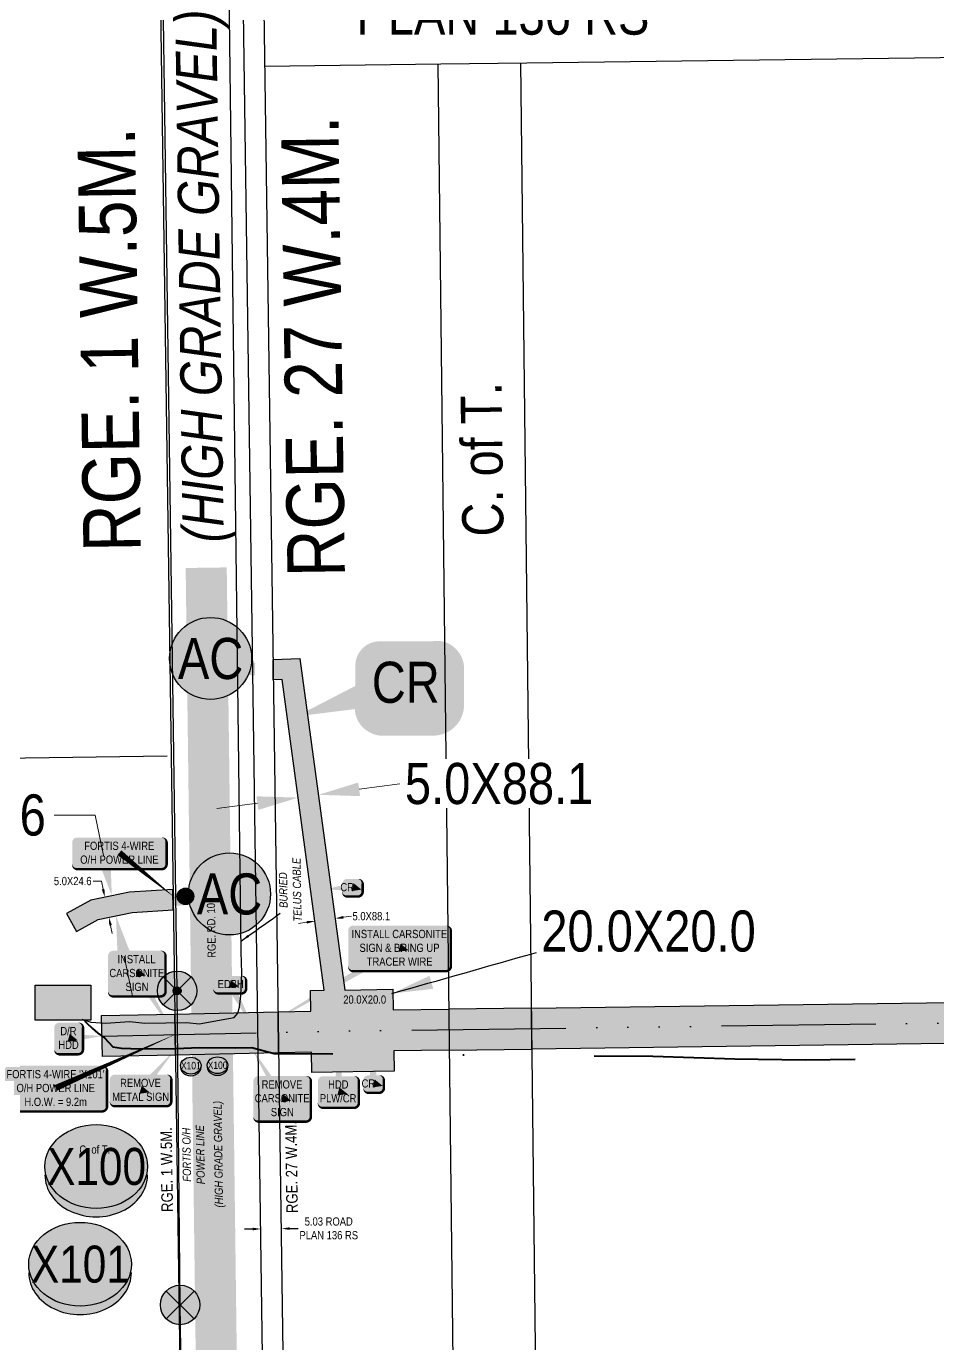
# Model space of a CAD drawing. Extents: x 57693 to 70573, y 5994359 to 6008381.
# Drawn here: x 65141.6 to 65363.4, y 5996372.2 to 5996692.8 of the extents above; entities that cross this region are included whole.
import ezdxf
from ezdxf.enums import TextEntityAlignment as Align

# ---------------------------------------------------------------- set-up
doc = ezdxf.new("R2010")
doc.units = 0
doc.header["$LTSCALE"] = 5
doc.header["$PDSIZE"] = -3
doc.linetypes.add('COOP2', pattern=[10, 5, -1, 0, -1, 0, -1, 0, -1, 0, -1])
doc.linetypes.add('DASHDOT', pattern=[25.4, 12.7, -6.35, 0, -6.35])
doc.layers.get('Defpoints').update_dxf_attribs({"color": 9})
for name, color, linetype in [('AS-POWER', 104, 'foc-POWER'), ('AS-POWER-EXISTING-PP', 72, 'Continuous'), ('AS-POWER-EXISTING-PP-1000', 72, 'Continuous'), ('AS-POWER-T-1000', 104, 'Continuous'), ('AS-RESIDENCE', 14, 'Continuous'), ('AS-ROADS', 254, 'Continuous'), ('AS-TELEPHONE', 224, 'foc-TEL'), ('AS-TELEPHONE-T-1000', 224, 'Continuous'), ('CG-NOTES', 7, 'Continuous'), ('CG-NOTES-1000', 7, 'Continuous'), ('D-TXT', 6, 'Continuous'), ('D-TXT-1000', 6, 'Continuous'), ('L-ROAD-T-1000', 7, 'Continuous'), ('L-SEC', 7, 'Continuous'), ('L-TITLEDB', 4, 'Continuous'), ('L-TITLEDB-T', 4, 'Continuous'), ('L-TITLEDB-T-1000', 4, 'Continuous'), ('P-APEX RECON PAY ITEMS', 240, 'Continuous'), ('P-APEX RECON PAY ITEMS-1000', 240, 'Continuous'), ('P-APEX RECON-10m BUFFER', 51, 'COOP2'), ('P-APEX RECON-URBAN', 30, 'COOP2'), ('P-APEX RECON-WORK AREA', 104, 'Continuous'), ('P-CROSSINGS', 250, 'Continuous'), ('P-CROSSINGS-1000', 250, 'Continuous')]:
    doc.layers.add(name, color=color, linetype=linetype)
for name, color, linetype, lineweight in [('AS-RECON EXISTING', 151, 'DASHDOT', 40), ('P-APEX RECON-TWS-T', 104, 'Continuous', 9), ('P-APEX RECON-TWS-T-1000', 104, 'Continuous', 9), ('T-TEXT', 48, 'Continuous', 18), ('T-TEXT-1000', 48, 'Continuous', 18)]:
    doc.layers.add(name, color=color, linetype=linetype, lineweight=lineweight)
doc.layers.add('AS-STRUCTURE-H', color=7, linetype='Continuous', true_color=0xa8a8a8)
doc.layers.add('P-APEX RECON-TO BE DRILLED-H', color=7, linetype='Continuous', true_color=0xffafe1)
doc.styles.add('1.8', font='ARIALN.TTF', dxfattribs={"height": 2})
doc.styles.add('175L', font='ARIALN.TTF', dxfattribs={"height": 10})
doc.styles.add('80', font='ARIALN.TTF', dxfattribs={"height": 10})
doc.styles.add('80CG', font='ARIALN.TTF', dxfattribs={"height": 10})
doc.styles.add('80L', font='ARIALN.TTF', dxfattribs={"height": 10})
doc.styles.add('80LS', font='ARIALNI.TTF', dxfattribs={"height": 10})
doc.styles.add('Crossing', font='ARIALN.TTF', dxfattribs={"height": 10})
doc.styles.add('foc-LtypeFont', font='ARIALN.TTF', dxfattribs={"height": 7.35})
doc.linetypes.add('foc-POWER', pattern='A,6,-1,["P",foc-LtypeFont,S=0.2,R=0,X=-0.625,Y=-0.75],-1.24,4', length=12.24)
doc.linetypes.add('foc-POWER-NOLINE', pattern='A,0,-4,["P",foc-LtypeFont,S=0.2,R=0,X=-0.625,Y=-0.75],-8.24', length=12.24)
doc.linetypes.add('foc-TEL', pattern='A,2,-1,["T",foc-LtypeFont,S=0.2,R=0,X=-0.425,Y=-0.75],-1.24,8', length=12.24)
doc.dimstyles.new('Compass 1 000', dxfattribs={"dimtxt": 1.8, "dimasz": 2, "dimexe": 0.2, "dimexo": 0.0625, "dimgap": 0.5, "dimtad": 0, "dimtih": 1, "dimtoh": 1, "dimzin": 0, "dimdsep": 46, "dimtxsty": '1.8', "dimcen": 0.1, "dimse1": 1, "dimse2": 1, "dimclrd": 256, "dimclrt": 256, "dimaunit": 1, "dimadec": 4, "dimazin": 0, "dimtfac": 0.06, "dimtofl": 0, "dimtmove": 0, "dimatfit": 0, "dimfxl": 0.2, "dimtolj": 1, "dimtzin": 0, "dimlwd": -1, "dimarcsym": 0})
doc.dimstyles.new('Compass 5 000', dxfattribs={"dimscale": 5, "dimtxt": 9, "dimasz": 2, "dimexe": 0.2, "dimexo": 0.0625, "dimgap": 0.5, "dimtad": 0, "dimtih": 1, "dimtoh": 1, "dimzin": 0, "dimdsep": 46, "dimtxsty": '80CG', "dimcen": 0.1, "dimse1": 1, "dimse2": 1, "dimclrd": 256, "dimclrt": 256, "dimaunit": 1, "dimadec": 4, "dimazin": 0, "dimtfac": 0.06, "dimtofl": 0, "dimtmove": 0, "dimatfit": 1, "dimfxl": 0.2, "dimtolj": 1, "dimtzin": 0, "dimlwd": -1, "dimarcsym": 0})

# ---------------------------------------------------------------- blocks, each defined once
blk = doc.blocks.new('POWERPOLE')
h = blk.add_hatch(color=255)
edge = h.paths.add_edge_path()
edge.add_arc((0, 0), 0.96, 0, 360)
at = {"linetype": 'Continuous'}
for p, q in [((0.679, -0.679), (-0.679, 0.679)), ((-0.679, -0.679), (0.679, 0.679))]:
    blk.add_line(p, q, dxfattribs=at)
blk.add_circle((0, 0), 0.96, dxfattribs=at)
blk = doc.blocks.new('*D502')
at = {"layer": 'Defpoints', "color": 0, "transparency": 16777216}
for p in [(65194, 5996753.46), (65198.58, 5996753.53), (65199.3, 5996703.76)]:
    blk.add_point(p, dxfattribs=at)
at = {"layer": 'L-TITLEDB-T', "transparency": 16777216}
for p, q in [((65209.29, 5996703.9), (65220.15, 5996704.05)), ((65184.71, 5996703.55), (65174.71, 5996703.41))]:
    blk.add_line(p, q, dxfattribs=at)
for points in [[(65184.68, 5996705.21), (65184.73, 5996701.88), (65194.71, 5996703.69)], [(65209.27, 5996705.57), (65209.32, 5996702.23), (65199.3, 5996703.76)]]:
    blk.add_solid(points, dxfattribs=at)
at = {"layer": 'L-TITLEDB-T', "transparency": 16777216, "insert": (65257.57, 5996704.05), "char_height": 10, "attachment_point": 5, "style": '80CG', "bg_fill": 3, "box_fill_scale": 1.1, "bg_fill_color": 256, "bg_fill_true_color": 13158600, "bg_fill_transparency": 0}
blk.add_mtext('\\A1;5.03 ROAD\\PPLAN 136 RS', dxfattribs=at)
blk = doc.blocks.new('*U1187')
h = blk.add_hatch(color=255)
h.dxf.hatch_style = 1
edge = h.paths.add_edge_path()
edge.add_arc((0, 0), 9.99, 0, 360)
at = {"color": 170}
blk.add_circle((0, 0), 9.99, dxfattribs=at)
at = {"color": 170, "style": '175L'}
blk.add_text('AC', height=10, dxfattribs=at).set_placement((0, 0), align=Align.MIDDLE_CENTER)
blk = doc.blocks.new('*D2041')
at = {"layer": 'Defpoints', "color": 0, "transparency": 16777216}
for p in [(65212.7, 5996505.76), (65208.35, 5996500.61), (65213.3, 5996501.28)]:
    blk.add_point(p, dxfattribs=at)
at = {"layer": 'P-APEX RECON-TWS-T', "transparency": 16777216}
for p, q in [((65222.61, 5996507.11), (65232.52, 5996508.45)), ((65197.84, 5996503.75), (65187.93, 5996502.41))]:
    blk.add_line(p, q, dxfattribs=at)
for points in [[(65222.38, 5996508.76), (65222.83, 5996505.45), (65212.7, 5996505.76)], [(65197.61, 5996505.4), (65198.06, 5996502.1), (65207.75, 5996505.09)]]:
    blk.add_solid(points, dxfattribs=at)
at = {"layer": 'P-APEX RECON-TWS-T', "transparency": 16777216, "insert": (65256.66, 5996508.45), "char_height": 10, "attachment_point": 5, "style": '80CG', "bg_fill": 3, "box_fill_scale": 1.1, "bg_fill_color": 256, "bg_fill_true_color": 13158600, "bg_fill_transparency": 0}
blk.add_mtext('\\A1;5.0X88.1', dxfattribs=at)
blk = doc.blocks.new('*D2042')
at = {"layer": 'Defpoints', "color": 0, "transparency": 16777216}
for p in [(65162.41, 5996481.21), (65163.15, 5996481.36), (65164.16, 5996476.47)]:
    blk.add_point(p, dxfattribs=at)
at = {"layer": 'P-APEX RECON-TWS-T', "transparency": 16777216}
for p, q in [((65158.35, 5996500.79), (65148.35, 5996500.79)), ((65160.38, 5996491), (65158.35, 5996500.79)), ((65165.45, 5996466.52), (65167.47, 5996456.73))]:
    blk.add_line(p, q, dxfattribs=at)
for points in [[(65162.01, 5996491.34), (65158.75, 5996490.66), (65162.41, 5996481.21)], [(65167.08, 5996466.86), (65163.82, 5996466.18), (65163.42, 5996476.32)]]:
    blk.add_solid(points, dxfattribs=at)
at = {"layer": 'P-APEX RECON-TWS-T', "transparency": 16777216, "insert": (65123.42, 5996500.79), "char_height": 10, "attachment_point": 5, "style": '80CG'}
blk.add_mtext('\\A1;5.0X24.6', dxfattribs=at)
blk = doc.blocks.new('*U2043')
at = {"true_color": 0xffffa8}
h = blk.add_hatch(color=51, dxfattribs=at)
edge = h.paths.add_edge_path()
edge.add_line((-6.5, -11.5), (6.5, -11.5))
edge.add_arc((6.5, -5.5), 6, 270, 360)
edge.add_line((12.5, -5.5), (12.5, 4))
edge.add_arc((6.5, 4), 6, 0, 90)
edge.add_line((6.5, 10), (-6.5, 10))
edge.add_arc((-6.5, 4), 6, 90, 180)
edge.add_line((-12.5, 4), (-12.5, -5.5))
edge.add_arc((-6.5, -5.5), 6, 180, 270)
at = {"color": 240, "flags": 128}
blk.add_lwpolyline([(-6.5, -11.5, 3, 3, 0), (6.5, -11.5, 3, 3, 0.414214), (12.5, -5.5, 3, 3, 0), (12.5, 4, 3, 0, 0.414214), (6.5, 10, 0, 0, 0), (-6.5, 10, 0, 0, 0.414214), (-12.5, 4, 0, 0, 0), (-12.5, -5.5, 0, 3, 0.414214)], format="xyseb", close=True, dxfattribs=at)
for points in [[(-26.84, -8.32, 0, 10, 0), (0, 0, 5, 5, 0)], [(11.03, -3.01, 0, 10, 0), (0, 0, 5, 5, 0)]]:
    blk.add_lwpolyline(points, format="xyseb", dxfattribs=at)
at = {"color": 4, "style": '80'}
blk.add_attdef('OTHER_001', (-14.7, -5), '', height=10, dxfattribs=at)
blk = doc.blocks.new('*U2044')
at = {"true_color": 0xffffa8}
h = blk.add_hatch(color=51, dxfattribs=at)
edge = h.paths.add_edge_path()
edge.add_line((-6.5, -11.5), (6.5, -11.5))
edge.add_arc((6.5, -5.5), 6, 270, 360)
edge.add_line((12.5, -5.5), (12.5, 4))
edge.add_arc((6.5, 4), 6, 0, 90)
edge.add_line((6.5, 10), (-6.5, 10))
edge.add_arc((-6.5, 4), 6, 90, 180)
edge.add_line((-12.5, 4), (-12.5, -5.5))
edge.add_arc((-6.5, -5.5), 6, 180, 270)
at = {"color": 240, "flags": 128}
for points in [[(-32.1, -2.5, 0, 10, 0), (0, 0, 5, 5, 0)], [(11, -3, 0, 10, 0), (0, 0, 5, 5, 0)]]:
    blk.add_lwpolyline(points, format="xyseb", dxfattribs=at)
blk.add_lwpolyline([(-6.5, -11.5, 3, 3, 0), (6.5, -11.5, 3, 3, 0.414214), (12.5, -5.5, 3, 3, 0), (12.5, 4, 3, 0, 0.414214), (6.5, 10, 0, 0, 0), (-6.5, 10, 0, 0, 0.414214), (-12.5, 4, 0, 0, 0), (-12.5, -5.5, 0, 3, 0.414214)], format="xyseb", close=True, dxfattribs=at)
at = {"color": 4, "style": '80'}
blk.add_attdef('OTHER_001', (-14.7, -5), '', height=10, dxfattribs=at)
blk = doc.blocks.new('*D2045')
at = {"layer": 'Defpoints', "color": 0, "transparency": 16777216}
for p in [(65211.95, 5996474.07), (65216.77, 5996475.68), (65216.9, 5996474.75)]:
    blk.add_point(p, dxfattribs=at)
at = {"layer": 'P-APEX RECON-TWS-T-1000', "transparency": 16777216}
for p, q in [((65218.75, 5996475.95), (65220.74, 5996476.22)), ((65209.84, 5996474.74), (65207.86, 5996474.48))]:
    blk.add_line(p, q, dxfattribs=at)
for points in [[(65218.71, 5996476.28), (65218.8, 5996475.62), (65216.77, 5996475.68)], [(65209.79, 5996475.07), (65209.88, 5996474.41), (65211.82, 5996475.01)]]:
    blk.add_solid(points, dxfattribs=at)
at = {"layer": 'P-APEX RECON-TWS-T-1000', "transparency": 16777216, "insert": (65225.56, 5996476.22), "char_height": 2, "attachment_point": 5, "style": '1.8'}
blk.add_mtext('\\A1;5.0X88.1', dxfattribs=at)
blk = doc.blocks.new('*D2046')
at = {"layer": 'Defpoints', "color": 0, "transparency": 16777216}
for p in [(65160.69, 5996480.85), (65161.62, 5996481.04), (65162.63, 5996476.15)]:
    blk.add_point(p, dxfattribs=at)
at = {"layer": 'P-APEX RECON-TWS-T-1000', "transparency": 16777216}
for p, q in [((65159.88, 5996484.77), (65157.88, 5996484.77)), ((65160.28, 5996482.81), (65159.88, 5996484.77)), ((65162.11, 5996474), (65162.51, 5996472.04))]:
    blk.add_line(p, q, dxfattribs=at)
for points in [[(65160.61, 5996482.88), (65159.96, 5996482.74), (65160.69, 5996480.85)], [(65162.43, 5996474.07), (65161.78, 5996473.93), (65161.7, 5996475.96)]]:
    blk.add_solid(points, dxfattribs=at)
at = {"layer": 'P-APEX RECON-TWS-T-1000', "transparency": 16777216, "insert": (65152.89, 5996484.77), "char_height": 2, "attachment_point": 5, "style": '1.8'}
blk.add_mtext('\\A1;5.0X24.6', dxfattribs=at)
blk = doc.blocks.new('*U2047')
at = {"true_color": 0xffffa8}
h = blk.add_hatch(color=51, dxfattribs=at)
edge = h.paths.add_edge_path()
edge.add_line((-6.5, -11.5), (6.5, -11.5))
edge.add_arc((6.5, -5.5), 6, 270, 360)
edge.add_line((12.5, -5.5), (12.5, 4))
edge.add_arc((6.5, 4), 6, 0, 90)
edge.add_line((6.5, 10), (-6.5, 10))
edge.add_arc((-6.5, 4), 6, 90, 180)
edge.add_line((-12.5, 4), (-12.5, -5.5))
edge.add_arc((-6.5, -5.5), 6, 180, 270)
at = {"color": 240, "flags": 128}
for points in [[(-2.5, 49, 0, 10, 0), (0, 0, 5, 5, 0)], [(11, -3, 0, 10, 0), (0, 0, 5, 5, 0)]]:
    blk.add_lwpolyline(points, format="xyseb", dxfattribs=at)
blk.add_lwpolyline([(-6.5, -11.5, 3, 3, 0), (6.5, -11.5, 3, 3, 0.414214), (12.5, -5.5, 3, 3, 0), (12.5, 4, 3, 0, 0.414214), (6.5, 10, 0, 0, 0), (-6.5, 10, 0, 0, 0.414214), (-12.5, 4, 0, 0, 0), (-12.5, -5.5, 0, 3, 0.414214)], format="xyseb", close=True, dxfattribs=at)
at = {"color": 4, "style": '80'}
blk.add_attdef('OTHER_001', (-14.7, -5), '', height=10, dxfattribs=at)
blk = doc.blocks.new('*U2048')
at = {"true_color": 0xffffa8}
h = blk.add_hatch(color=51, dxfattribs=at)
edge = h.paths.add_edge_path()
edge.add_line((-19, -20), (19, -20))
edge.add_arc((19, -14), 6, 270, 360)
edge.add_line((25, -14), (25, 12.5))
edge.add_arc((19, 12.5), 6, 0, 90)
edge.add_line((19, 18.5), (-19, 18.5))
edge.add_arc((-19, 12.5), 6, 90, 180)
edge.add_line((-25, 12.5), (-25, -14))
edge.add_arc((-19, -14), 6, 180, 270)
at = {"color": 240, "flags": 128}
for points in [[(1.8, 73.4, 0, 10, 0), (0, 0, 5, 5, 0)], [(11, -3, 0, 10, 0), (0, 0, 5, 5, 0)]]:
    blk.add_lwpolyline(points, format="xyseb", dxfattribs=at)
blk.add_lwpolyline([(-19, -20, 3, 3, 0), (19, -20, 3, 3, 0.414214), (25, -14, 3, 3, 0), (25, 12.5, 3, 0, 0.414214), (19, 18.5, 0, 0, 0), (-19, 18.5, 0, 0, 0.414214), (-25, 12.5, 0, 0, 0), (-25, -14, 0, 3, 0.414214)], format="xyseb", close=True, dxfattribs=at)
at = {"color": 4, "style": '80'}
blk.add_attdef('OTHER_001', (-14.7, -5), '', height=10, dxfattribs=at)
blk = doc.blocks.new('*U2049')
at = {"true_color": 0xffffa8}
h = blk.add_hatch(color=51, dxfattribs=at)
edge = h.paths.add_edge_path()
edge.add_line((-29, -28.5), (29, -28.5))
edge.add_arc((29, -22.5), 6, 270, 360)
edge.add_line((35, -22.5), (35, 21))
edge.add_arc((29, 21), 6, 0, 90)
edge.add_line((29, 27), (-29, 27))
edge.add_arc((-29, 21), 6, 90, 180)
edge.add_line((-35, 21), (-35, -22.5))
edge.add_arc((-29, -22.5), 6, 180, 270)
at = {"color": 240, "flags": 128}
for points in [[(-38.3, 63, 0, 10, 0), (0, 0, 5, 5, 0)], [(11, -3, 0, 10, 0), (0, 0, 5, 5, 0)]]:
    blk.add_lwpolyline(points, format="xyseb", dxfattribs=at)
blk.add_lwpolyline([(-29, -28.5, 3, 3, 0), (29, -28.5, 3, 3, 0.414214), (35, -22.5, 3, 3, 0), (35, 21, 3, 0, 0.414214), (29, 27, 0, 0, 0), (-29, 27, 0, 0, 0.414214), (-35, 21, 0, 0, 0), (-35, -22.5, 0, 3, 0.414214)], format="xyseb", close=True, dxfattribs=at)
at = {"color": 4, "style": '80'}
blk.add_attdef('OTHER_001', (-14.7, -5), '', height=10, dxfattribs=at)
blk = doc.blocks.new('*U2050')
at = {"true_color": 0xffffa8}
h = blk.add_hatch(color=51, dxfattribs=at)
edge = h.paths.add_edge_path()
edge.add_line((-56.5, -28.5), (56.5, -28.5))
edge.add_arc((56.5, -22.5), 6, 270, 360)
edge.add_line((62.5, -22.5), (62.5, 21))
edge.add_arc((56.5, 21), 6, 0, 90)
edge.add_line((56.5, 27), (-56.5, 27))
edge.add_arc((-56.5, 21), 6, 90, 180)
edge.add_line((-62.5, 21), (-62.5, -22.5))
edge.add_arc((-56.5, -22.5), 6, 180, 270)
at = {"color": 240, "flags": 128}
blk.add_lwpolyline([(-56.5, -28.5, 3, 3, 0), (56.5, -28.5, 3, 3, 0.414214), (62.5, -22.5, 3, 3, 0), (62.5, 21, 3, 0, 0.414214), (56.5, 27, 0, 0, 0), (-56.5, 27, 0, 0, 0.414214), (-62.5, 21, 0, 0, 0), (-62.5, -22.5, 0, 3, 0.414214)], format="xyseb", close=True, dxfattribs=at)
for points in [[(-178.4, -103.6, 0, 10, 0), (0, 0, 5, 5, 0)], [(11, -3, 0, 10, 0), (0, 0, 5, 5, 0)]]:
    blk.add_lwpolyline(points, format="xyseb", dxfattribs=at)
at = {"color": 4, "style": '80'}
blk.add_attdef('OTHER_001', (-14.7, -5), '', height=10, dxfattribs=at)
blk = doc.blocks.new('*U2051')
at = {"true_color": 0xffffa8}
h = blk.add_hatch(color=51, dxfattribs=at)
edge = h.paths.add_edge_path()
edge.add_line((-14, -11.5), (14, -11.5))
edge.add_arc((14, -5.5), 6, 270, 360)
edge.add_line((20, -5.5), (20, 4))
edge.add_arc((14, 4), 6, 0, 90)
edge.add_line((14, 10), (-14, 10))
edge.add_arc((-14, 4), 6, 90, 180)
edge.add_line((-20, 4), (-20, -5.5))
edge.add_arc((-14, -5.5), 6, 180, 270)
at = {"color": 240, "flags": 128}
blk.add_lwpolyline([(-14, -11.5, 3, 3, 0), (14, -11.5, 3, 3, 0.414214), (20, -5.5, 3, 3, 0), (20, 4, 3, 0, 0.414214), (14, 10, 0, 0, 0), (-14, 10, 0, 0, 0.414214), (-20, 4, 0, 0, 0), (-20, -5.5, 0, 3, 0.414214)], format="xyseb", close=True, dxfattribs=at)
for points in [[(28.5, -53, 0, 10, 0), (0, 0, 5, 5, 0)], [(11, -3, 0, 10, 0), (0, 0, 5, 5, 0)]]:
    blk.add_lwpolyline(points, format="xyseb", dxfattribs=at)
at = {"color": 4, "style": '80'}
blk.add_attdef('OTHER_001', (-14.7, -5), '', height=10, dxfattribs=at)
blk = doc.blocks.new('*U2052')
at = {"true_color": 0xffffa8}
h = blk.add_hatch(color=51, dxfattribs=at)
edge = h.paths.add_edge_path()
edge.add_line((-29, -28.5), (29, -28.5))
edge.add_arc((29, -22.5), 6, 270, 360)
edge.add_line((35, -22.5), (35, 21))
edge.add_arc((29, 21), 6, 0, 90)
edge.add_line((29, 27), (-29, 27))
edge.add_arc((-29, 21), 6, 90, 180)
edge.add_line((-35, 21), (-35, -22.5))
edge.add_arc((-29, -22.5), 6, 180, 270)
at = {"color": 240, "flags": 128}
blk.add_lwpolyline([(-29, -28.5, 3, 3, 0), (29, -28.5, 3, 3, 0.414214), (35, -22.5, 3, 3, 0), (35, 21, 3, 0, 0.414214), (29, 27, 0, 0, 0), (-29, 27, 0, 0, 0.414214), (-35, 21, 0, 0, 0), (-35, -22.5, 0, 3, 0.414214)], format="xyseb", close=True, dxfattribs=at)
for points in [[(45.3, -73.6, 0, 10, 0), (0, 0, 5, 5, 0)], [(11, -3, 0, 10, 0), (0, 0, 5, 5, 0)]]:
    blk.add_lwpolyline(points, format="xyseb", dxfattribs=at)
at = {"color": 4, "style": '80'}
blk.add_attdef('OTHER_001', (-14.7, -5), '', height=10, dxfattribs=at)
blk = doc.blocks.new('*U2053')
at = {"true_color": 0xffffa8}
h = blk.add_hatch(color=51, dxfattribs=at)
edge = h.paths.add_edge_path()
edge.add_line((-31.5, -20), (31.5, -20))
edge.add_arc((31.5, -14), 6, 270, 360)
edge.add_line((37.5, -14), (37.5, 12.5))
edge.add_arc((31.5, 12.5), 6, 0, 90)
edge.add_line((31.5, 18.5), (-31.5, 18.5))
edge.add_arc((-31.5, 12.5), 6, 90, 180)
edge.add_line((-37.5, 12.5), (-37.5, -14))
edge.add_arc((-31.5, -14), 6, 180, 270)
at = {"color": 240, "flags": 128}
for points in [[(41.7, 48.6, 0, 10, 0), (0, 0, 5, 5, 0)], [(11, -3, 0, 10, 0), (0, 0, 5, 5, 0)]]:
    blk.add_lwpolyline(points, format="xyseb", dxfattribs=at)
blk.add_lwpolyline([(-31.5, -20, 3, 3, 0), (31.5, -20, 3, 3, 0.414214), (37.5, -14, 3, 3, 0), (37.5, 12.5, 3, 0, 0.414214), (31.5, 18.5, 0, 0, 0), (-31.5, 18.5, 0, 0, 0.414214), (-37.5, 12.5, 0, 0, 0), (-37.5, -14, 0, 3, 0.414214)], format="xyseb", close=True, dxfattribs=at)
at = {"color": 4, "style": '80'}
blk.add_attdef('OTHER_001', (-14.7, -5), '', height=10, dxfattribs=at)
blk = doc.blocks.new('*U2054')
at = {"true_color": 0xffffa8}
h = blk.add_hatch(color=51, dxfattribs=at)
edge = h.paths.add_edge_path()
edge.add_line((-11.5, -20), (11.5, -20))
edge.add_arc((11.5, -14), 6, 270, 360)
edge.add_line((17.5, -14), (17.5, 12.5))
edge.add_arc((11.5, 12.5), 6, 0, 90)
edge.add_line((11.5, 18.5), (-11.5, 18.5))
edge.add_arc((-11.5, 12.5), 6, 90, 180)
edge.add_line((-17.5, 12.5), (-17.5, -14))
edge.add_arc((-11.5, -14), 6, 180, 270)
at = {"color": 240, "flags": 128}
blk.add_lwpolyline([(-11.5, -20, 3, 3, 0), (11.5, -20, 3, 3, 0.414214), (17.5, -14, 3, 3, 0), (17.5, 12.5, 3, 0, 0.414214), (11.5, 18.5, 0, 0, 0), (-11.5, 18.5, 0, 0, 0.414214), (-17.5, 12.5, 0, 0, 0), (-17.5, -14, 0, 3, 0.414214)], format="xyseb", close=True, dxfattribs=at)
for points in [[(40.6, 2.2, 0, 10, 0), (0, 0, 5, 5, 0)], [(11, -3, 0, 10, 0), (0, 0, 5, 5, 0)]]:
    blk.add_lwpolyline(points, format="xyseb", dxfattribs=at)
at = {"color": 4, "style": '80'}
blk.add_attdef('OTHER_001', (-14.7, -5), '', height=10, dxfattribs=at)
blk = doc.blocks.new('*D2055')
at = {"layer": 'Defpoints', "color": 0, "transparency": 16777216}
for p in [(65198.69, 5996400.66), (65203.71, 5996400.73), (65203.72, 5996400.18)]:
    blk.add_point(p, dxfattribs=at)
at = {"layer": 'L-TITLEDB-T-1000', "transparency": 16777216}
for p, q in [((65196.7, 5996400.08), (65194.7, 5996400.05)), ((65205.72, 5996400.21), (65207.72, 5996400.24))]:
    blk.add_line(p, q, dxfattribs=at)
for points in [[(65196.69, 5996400.41), (65196.7, 5996399.75), (65198.7, 5996400.11)], [(65205.71, 5996400.54), (65205.72, 5996399.87), (65203.72, 5996400.18)]]:
    blk.add_solid(points, dxfattribs=at)
at = {"layer": 'L-TITLEDB-T-1000', "transparency": 16777216, "insert": (65215.2, 5996400.24), "char_height": 2, "attachment_point": 5, "style": '1.8'}
blk.add_mtext('\\A1;5.03 ROAD\\PPLAN 136 RS', dxfattribs=at)
blk = doc.blocks.new('*U2056')
h = blk.add_hatch(color=255)
edge = h.paths.add_edge_path()
edge.add_line((-56.5, -28.5), (56.5, -28.5))
edge.add_arc((56.5, -22.5), 6, 270, 360)
edge.add_line((62.5, -22.5), (62.5, 21))
edge.add_arc((56.5, 21), 6, 0, 90)
edge.add_line((56.5, 27), (-56.5, 27))
edge.add_arc((-56.5, 21), 6, 90, 180)
edge.add_line((-62.5, 21), (-62.5, -22.5))
edge.add_arc((-56.5, -22.5), 6, 180, 270)
at = {"color": 104, "flags": 128}
blk.add_lwpolyline([(150, 67.2, 0, 7.5, 0), (0, 0, 0, 0, 0)], format="xyseb", dxfattribs=at)
blk.add_lwpolyline([(-56.5, -28.5, 3, 3, 0), (56.5, -28.5, 3, 3, 0.414214), (62.5, -22.5, 3, 3, 0), (62.5, 21, 3, 0, 0.414214), (56.5, 27, 0, 0, 0), (-56.5, 27, 0, 0, 0.414214), (-62.5, 21, 0, 0, 0), (-62.5, -22.5, 0, 3, 0.414214)], format="xyseb", close=True, dxfattribs=at)
at = {"color": 104, "style": '80'}
blk.add_attdef('ENTER_TEXT_001', (-26.8, -4.9), '', height=10, dxfattribs=at)
blk = doc.blocks.new('*U2057')
h = blk.add_hatch(color=255)
edge = h.paths.add_edge_path()
edge.add_line((-51.5, -20), (51.5, -20))
edge.add_arc((51.5, -14), 6, 270, 360)
edge.add_line((57.5, -14), (57.5, 12.5))
edge.add_arc((51.5, 12.5), 6, 0, 90)
edge.add_line((51.5, 18.5), (-51.5, 18.5))
edge.add_arc((-51.5, 12.5), 6, 90, 180)
edge.add_line((-57.5, 12.5), (-57.5, -14))
edge.add_arc((-51.5, -14), 6, 180, 270)
at = {"color": 104, "flags": 128}
blk.add_lwpolyline([(-51.5, -20, 3, 3, 0), (51.5, -20, 3, 3, 0.414214), (57.5, -14, 3, 3, 0), (57.5, 12.5, 3, 0, 0.414214), (51.5, 18.5, 0, 0, 0), (-51.5, 18.5, 0, 0, 0.414214), (-57.5, 12.5, 0, 0, 0), (-57.5, -14, 0, 3, 0.414214)], format="xyseb", close=True, dxfattribs=at)
blk.add_lwpolyline([(69.7, -56.4, 0, 7.5, 0), (0, 0, 0, 0, 0)], format="xyseb", dxfattribs=at)
at = {"color": 104, "style": '80'}
blk.add_attdef('ENTER_TEXT_001', (-26.8, -4.9), '', height=10, dxfattribs=at)
blk = doc.blocks.new('xing2')
h = blk.add_hatch(color=50)
h.dxf.hatch_style = 1
edge = h.paths.add_edge_path()
edge.add_ellipse((0, 0), major_axis=(-12.5, 0), ratio=0.816297, start_angle=0, end_angle=360)
h = blk.add_hatch(color=250)
h.dxf.hatch_style = 1
edge = h.paths.add_edge_path()
edge.add_ellipse((0, -2.05), major_axis=(-12.5, 0), ratio=0.816297, start_angle=0, end_angle=180)
edge.add_line((12.5, -2.05), (12.5, 0))
edge.add_ellipse((0, 0), major_axis=(-12.5, 0), ratio=0.816297, start_angle=0, end_angle=180, ccw=False)
edge.add_line((-12.5, 0), (-12.5, -2.05))
at = {"color": 250}
blk.add_ellipse((0, 0), major_axis=(-12.5, 0), ratio=0.816297, dxfattribs=at)
blk.add_ellipse((0, -2.05), major_axis=(-12.5, 0), ratio=0.816297, start_param=0, end_param=3.141593, dxfattribs=at)
at = {"color": 250, "style": 'Crossing'}
blk.add_attdef('CROSSING', text='', height=9, dxfattribs=at).set_placement((0.09, 0.02), align=Align.MIDDLE_CENTER)
at = {"color": 250, "style": 'Crossing', "flags": 1}
for tag, p in [('OWNER', (0.09, -12.49)), ('DESCRIPTION', (0.09, -25.77)), ('LOCATION', (0.09, -39.3)), ('DWG_REF', (0.09, -52.84))]:
    blk.add_attdef(tag, text='', height=9, dxfattribs=at).set_placement(p, align=Align.MIDDLE_CENTER)

msp = doc.modelspace()

# ---------------------------------------------------------------- hatches: boundary and pattern name
at = {"layer": 'AS-STRUCTURE-H'}
h = msp.add_hatch(color=256, dxfattribs=at)
h.dxf.hatch_style = 1
h.paths.add_polyline_path([(65143.771, 5996459.469), (65157.277, 5996459.469), (65157.277, 5996450.944), (65143.771, 5996450.944)])
at = {"layer": 'P-APEX RECON-10m BUFFER'}
h = msp.add_hatch(color=256, dxfattribs=at)
h.dxf.hatch_style = 1
h.paths.add_polyline_path([(65202.849, 5996452.942), (65210.843, 5996453.108), (65210.761, 5996458.133), (65214.101, 5996458.182), (65203.855, 5996533.815), (65201.703, 5996533.734), (65201.632, 5996538.731), (65208.197, 5996538.979), (65219.133, 5996458.256), (65230.797, 5996458.426), (65230.883, 5996453.428), (65244.405, 5996453.61), (65244.519, 5996443.618), (65231.057, 5996443.437), (65231.143, 5996438.503), (65211.085, 5996438.21), (65211.005, 5996443.116), (65202.991, 5996442.95)])
h = msp.add_hatch(color=256, dxfattribs=at)
h.dxf.hatch_style = 1
h.paths.add_polyline_path([(65153.771, 5996472.476), (65159.054, 5996475.412), (65167.373, 5996477.133), (65177.364, 5996477.734), (65177.293, 5996482.735), (65166.713, 5996482.099), (65157.295, 5996480.149), (65151.344, 5996476.843)])
h = msp.add_hatch(color=256, dxfattribs=at)
h.dxf.hatch_style = 1
h.paths.add_polyline_path([(65244.519, 5996443.618), (65264.623, 5996443.888), (65264.508, 5996453.88), (65244.405, 5996453.61)])
h = msp.add_hatch(color=256, dxfattribs=at)
h.dxf.hatch_style = 1
h.paths.add_polyline_path([(65264.508, 5996453.88), (65396.753, 5996455.655), (65407.716, 5996451.285), (65409.6, 5996455.783), (65428.076, 5996448.045), (65420.395, 5996429.651), (65401.899, 5996437.397), (65403.855, 5996442.067), (65394.899, 5996445.637), (65264.623, 5996443.888)])
at = {"layer": 'P-APEX RECON-TO BE DRILLED-H'}
h = msp.add_hatch(color=256, dxfattribs=at)
h.dxf.hatch_style = 1
h.paths.add_polyline_path([(65218.006, 5996443.262), (65217.799, 5996453.252), (65159.925, 5996452.051), (65160.133, 5996442.06)])

# ---------------------------------------------------------------- linework, layer by layer
at = {"layer": 'AS-POWER', "flags": 128}
for points in [[(65178.289, 5996458.059), (65166.362, 5997306.064), (65165.285, 5997375.682)], [(65195.34, 5995296.957), (65179.025, 5996381.606), (65178.289, 5996458.059)]]:
    msp.add_lwpolyline(points, dxfattribs=at)
at = {"layer": 'AS-RECON EXISTING', "flags": 128}
msp.add_lwpolyline([(65155.597, 5996451.031), (65156.277, 5996450.263), (65157.709, 5996448.879), (65159.015, 5996447.748), (65160.635, 5996446.642), (65162.676, 5996444.433), (65164.757, 5996444.075), (65169.289, 5996443.953), (65178.014, 5996443.996), (65183.748, 5996444.283), (65192.52, 5996444.189), (65196.469, 5996444.255), (65201.874, 5996442.801), (65216.673, 5996442.728), (65233.889, 5996442.693), (65251.726, 5996442.433), (65274.252, 5996442.311), (65294.101, 5996442.126), (65314.008, 5996441.492), (65331.118, 5996441.3), (65358.896, 5996441.522), (65379.58, 5996441.343), (65389.83, 5996441.486), (65411.779, 5996441.923), (65413.712, 5996441.949), (65414.839, 5996442.161), (65415.698, 5996442.724), (65415.989, 5996442.915), (65416.725, 5996443.126), (65417.993, 5996443.304), (65420.237, 5996443.282), (65422.574, 5996443.031), (65424.261, 5996442.965), (65427.245, 5996443.033)], dxfattribs=at)
at = {"layer": 'AS-RESIDENCE'}
msp.add_lwpolyline([(65143.771, 5996459.469), (65157.277, 5996459.469), (65157.277, 5996450.944), (65143.771, 5996450.944)], close=True, dxfattribs=at)
at = {"layer": 'AS-ROADS', "flags": 128}
for points, const_width in [([(65173.004, 5997542.398), (65174.65, 5997493.519), (65180.885, 5996913.159), (65188.226, 5996337.611), (65200.055, 5995574.515), (65207.035, 5995169.985), (65207.035, 5995098.464), (65208.256, 5995051.621), (65209.964, 5994976.379), (65213.076, 5994623.323), (65218.919, 5994371.43)], 9.993), ([(65184.446, 5996536.548), (65197.271, 5996536.374)], 2.998), ([(65182.712, 5996480.558), (65167.043, 5996479.616), (65158.175, 5996477.78), (65152.558, 5996474.659)], 2.998)]:
    msp.add_lwpolyline(points, dxfattribs=dict(at, const_width=const_width))
at = {"layer": 'AS-TELEPHONE', "flags": 128}
msp.add_lwpolyline([(65155.092, 5996451.196), (65157.316, 5996450.448), (65160.836, 5996450.178), (65166.81, 5996450.594), (65170.438, 5996450.229), (65180.683, 5996450.324), (65183.646, 5996450), (65192.156, 5996451.563), (65193.076, 5996452.634), (65193.483, 5996454.053), (65193.825, 5996456.857), (65194.053, 5996462.321), (65193.924, 5996467.591), (65182.972, 5997345.424), (65183.43, 5997349.241), (65183.814, 5997355.855), (65184.103, 5997365.658), (65183.729, 5997375.916), (65183.604, 5997380.142), (65183.484, 5997383.727), (65184.482, 5997385.823), (65185.065, 5997386.529), (65182.286, 5997386.726), (65182.11, 5997387.029), (65182.029, 5997389.329), (65181.729, 5997398.963), (65179.661, 5997707.559)], dxfattribs=at)
at = {"layer": 'L-SEC', "flags": 128}
for points in [[(65171.257, 5996908.289), (65182.731, 5996099.285)], [(65191.36, 5996908.574), (65202.834, 5996099.57)], [(65241.767, 5996683.683), (65248.445, 5996101.232)], [(65261.87, 5996683.942), (65268.549, 5996101.462)]]:
    msp.add_lwpolyline(points, dxfattribs=at)
at = {"layer": 'L-TITLEDB', "flags": 128}
for points in [[(65196.457, 5996903.607), (65207.851, 5996100.278)], [(65263.396, 5996683.962), (65565.203, 5996687.847)], [(65242.494, 5996683.692), (65263.396, 5996683.962)], [(65020.58, 5996513.048), (65175.869, 5996515.292)]]:
    msp.add_lwpolyline(points, dxfattribs=at)
at = {"layer": 'L-TITLEDB'}
msp.add_lwpolyline([(65199.584, 5996683.144), (65242.494, 5996683.692)], dxfattribs=at)
at = {"layer": 'P-APEX RECON-URBAN', "ltscale": 1.5, "flags": 128}
msp.add_lwpolyline([(65160.029, 5996447.056), (65217.902, 5996448.257), (65395.826, 5996450.646), (65415.698, 5996442.724)], dxfattribs=at)
at = {"layer": 'P-APEX RECON-WORK AREA', "flags": 128}
for points in [[(65202.849, 5996452.942), (65210.843, 5996453.108), (65210.761, 5996458.133), (65214.101, 5996458.182), (65203.855, 5996533.815), (65201.703, 5996533.734), (65201.632, 5996538.731), (65208.197, 5996538.979), (65219.133, 5996458.256), (65230.797, 5996458.426), (65230.883, 5996453.428), (65244.405, 5996453.61), (65244.519, 5996443.618), (65231.057, 5996443.437), (65231.143, 5996438.503), (65211.085, 5996438.21), (65211.005, 5996443.116), (65202.991, 5996442.95)], [(65153.771, 5996472.476), (65159.054, 5996475.412), (65167.373, 5996477.133), (65177.364, 5996477.734), (65177.293, 5996482.735), (65166.713, 5996482.099), (65157.295, 5996480.149), (65151.344, 5996476.843)], [(65244.519, 5996443.618), (65264.623, 5996443.888), (65264.508, 5996453.88), (65244.405, 5996453.61)], [(65264.508, 5996453.88), (65396.753, 5996455.655), (65407.716, 5996451.285), (65409.6, 5996455.783), (65428.076, 5996448.045), (65420.395, 5996429.651), (65401.899, 5996437.397), (65403.855, 5996442.067), (65394.899, 5996445.637), (65264.623, 5996443.888)], [(65177.864, 5996442.428), (65160.133, 5996442.06), (65159.925, 5996452.051), (65177.723, 5996452.42)], [(65202.991, 5996442.95), (65177.864, 5996442.428), (65177.723, 5996452.42), (65202.849, 5996452.942)]]:
    msp.add_lwpolyline(points, close=True, dxfattribs=at)

# ---------------------------------------------------------------- block references
at = {"layer": 'AS-POWER-EXISTING-PP', "xscale": 4.999999999999973, "yscale": 4.999999999999973, "zscale": 4.999999999999973}
for p in [(65178.289, 5996458.059), (65179.025, 5996381.606)]:
    msp.add_blockref('POWERPOLE', p, dxfattribs=at)
at = {"layer": 'AS-POWER-EXISTING-PP-1000', "xscale": 0.9985053529102428, "yscale": 0.9985053529102428, "zscale": 0.9985053529102428}
msp.add_blockref('POWERPOLE', (65178.289, 5996458.059), dxfattribs=at)
at = {"layer": 'AS-POWER-T-1000'}
ref = msp.add_blockref('*U2057', (65164.25, 5996491.675), dxfattribs=dict(at, xscale=0.1998504793999991, yscale=0.1998504793999991, zscale=0.1998504793999991))
ref.add_attrib('ENTER_TEXT_001', 'FORTIS 4-WIRE', (65155.694, 5996492.358), dxfattribs={"layer": '0', "color": 104, "height": 1.9985, "style": '80'})
ref.add_attrib('ENTER_TEXT_002', 'O/H POWER LINE', (65154.713, 5996488.992), dxfattribs={"layer": '0', "color": 104, "height": 1.9985, "style": '80'})
ref = msp.add_blockref('*U2056', (65148.757, 5996434.41), dxfattribs=dict(at, xscale=0.1998504793999991, yscale=0.1998504793999991, zscale=0.1998504793999991))
ref.add_attrib('ENTER_TEXT_001', "FORTIS 4-WIRE 'X101'", (65136.765, 5996436.777), dxfattribs={"layer": '0', "color": 104, "height": 1.9985, "style": '80'})
ref.add_attrib('ENTER_TEXT_002', 'O/H POWER LINE', (65139.22, 5996433.411), dxfattribs={"layer": '0', "color": 104, "height": 1.9985, "style": '80'})
ref.add_attrib('ENTER_TEXT_003', 'H.O.W. = 9.2m', (65141.14, 5996430.044), dxfattribs={"layer": '0', "color": 104, "height": 1.9985, "style": '80'})
at = {"layer": 'CG-NOTES', "xscale": 0.999252397, "yscale": 0.999252397, "zscale": 0.999252397}
for p in [(65186.442, 5996538.95), (65191.045, 5996481.639)]:
    msp.add_blockref('*U1187', p, dxfattribs=at)
at = {"layer": 'CG-NOTES-1000', "xscale": 0.1998504793999991, "yscale": 0.1998504793999991, "zscale": 0.1998504793999991}
msp.add_blockref('*U1187', (65180.344, 5996481.059), dxfattribs=at)
at = {"layer": 'P-APEX RECON PAY ITEMS'}
ref = msp.add_blockref('*U2043', (65234.134, 5996533.165), dxfattribs=dict(at, xscale=0.999252397, yscale=0.999252397, zscale=0.999252397))
ref.add_attrib('OTHER_001', 'CR', (65225.679, 5996528.165), dxfattribs={"layer": '0', "color": 4, "height": 9.9925, "style": '80'})
at = {"layer": 'P-APEX RECON PAY ITEMS-1000', "xscale": 0.1998504793999991, "yscale": 0.1998504793999991, "zscale": 0.1998504793999991}
for name, p, values in [('*U2044', (65220.964, 5996483.303), {'OTHER_001': 'CR'}), ('*U2051', (65191.106, 5996459.709), {'OTHER_001': 'EDBH'}), ('*U2047', (65226.124, 5996435.521), {'OTHER_001': 'CR'})]:
    msp.add_blockref(name, p, dxfattribs=at).add_auto_attribs(values)
at = {"layer": 'P-APEX RECON PAY ITEMS-1000'}
ref = msp.add_blockref('*U2050', (65232.416, 5996468.533), dxfattribs=dict(at, xscale=0.1998504793999991, yscale=0.1998504793999991, zscale=0.1998504793999991))
ref.add_attrib('OTHER_001', 'INSTALL CARSONITE', (65220.729, 5996470.899), dxfattribs={"layer": '0', "color": 4, "height": 1.9985, "style": '80'})
ref.add_attrib('OTHER_002', 'SIGN & BRING UP', (65222.683, 5996467.533), dxfattribs={"layer": '0', "color": 4, "height": 1.9985, "style": '80'})
ref.add_attrib('OTHER_003', 'TRACER WIRE', (65224.438, 5996464.166), dxfattribs={"layer": '0', "color": 4, "height": 1.9985, "style": '80'})
ref = msp.add_blockref('*U2052', (65168.487, 5996462.4), dxfattribs=dict(at, xscale=0.1998504793999991, yscale=0.1998504793999991, zscale=0.1998504793999991))
ref.add_attrib('OTHER_001', 'INSTALL', (65163.777, 5996464.767), dxfattribs={"layer": '0', "color": 4, "height": 1.9985, "style": '80'})
ref.add_attrib('OTHER_002', 'CARSONITE', (65161.817, 5996461.4), dxfattribs={"layer": '0', "color": 4, "height": 1.9985, "style": '80'})
ref.add_attrib('OTHER_003', 'SIGN', (65165.732, 5996458.034), dxfattribs={"layer": '0', "color": 4, "height": 1.9985, "style": '80'})
ref = msp.add_blockref('*U2054', (65151.906, 5996446.613), dxfattribs=dict(at, xscale=0.1998504793999991, yscale=0.1998504793999991, zscale=0.1998504793999991))
ref.add_attrib('OTHER_001', 'D/R', (65149.866, 5996447.262), dxfattribs={"layer": '0', "color": 4, "height": 1.9985, "style": '80'})
ref.add_attrib('OTHER_002', 'HDD', (65149.403, 5996443.931), dxfattribs={"layer": '0', "color": 4, "height": 1.9985, "style": '80'})
ref = msp.add_blockref('*U2048', (65217.542, 5996433.579), dxfattribs=dict(at, xscale=0.1998504793999991, yscale=0.1998504793999991, zscale=0.1998504793999991))
ref.add_attrib('OTHER_001', 'HDD', (65215.039, 5996434.28), dxfattribs={"layer": '0', "color": 4, "height": 1.9985, "style": '80'})
ref.add_attrib('OTHER_002', 'PLW/CR', (65213.019, 5996430.914), dxfattribs={"layer": '0', "color": 4, "height": 1.9985, "style": '80'})
ref = msp.add_blockref('*U2053', (65169.405, 5996433.964), dxfattribs=dict(at, xscale=0.1998504793999991, yscale=0.1998504793999991, zscale=0.1998504793999991))
ref.add_attrib('OTHER_001', 'REMOVE', (65164.418, 5996434.647), dxfattribs={"layer": '0', "color": 4, "height": 1.9985, "style": '80'})
ref.add_attrib('OTHER_002', 'METAL SIGN', (65162.482, 5996431.281), dxfattribs={"layer": '0', "color": 4, "height": 1.9985, "style": '80'})
ref = msp.add_blockref('*U2049', (65203.854, 5996431.919), dxfattribs=dict(at, xscale=0.1998504793999991, yscale=0.1998504793999991, zscale=0.1998504793999991))
ref.add_attrib('OTHER_001', 'REMOVE', (65198.867, 5996434.285), dxfattribs={"layer": '0', "color": 4, "height": 1.9985, "style": '80'})
ref.add_attrib('OTHER_002', 'CARSONITE', (65197.184, 5996430.919), dxfattribs={"layer": '0', "color": 4, "height": 1.9985, "style": '80'})
ref.add_attrib('OTHER_003', 'SIGN', (65201.099, 5996427.552), dxfattribs={"layer": '0', "color": 4, "height": 1.9985, "style": '80'})
at = {"layer": 'P-CROSSINGS', "xscale": 0.999252397, "yscale": 0.999252397, "zscale": 0.999252397}
for p, values in [((65158.614, 5996415.302), {'CROSSING': 'X100'}), ((65154.673, 5996391.518), {'CROSSING': 'X101'})]:
    msp.add_blockref('xing2', p, dxfattribs=at).add_auto_attribs(values)
at = {"layer": 'P-CROSSINGS-1000', "xscale": 0.1998504793999991, "yscale": 0.1998504793999991, "zscale": 0.1998504793999991}
for p, values in [((65181.62, 5996439.855), {'CROSSING': 'X101'}), ((65188.13, 5996439.952), {'CROSSING': 'X100'})]:
    msp.add_blockref('xing2', p, dxfattribs=at).add_auto_attribs(values)

# ---------------------------------------------------------------- texts
at = {"layer": 'AS-POWER-T-1000', "linetype": 'foc-POWER-NOLINE', "insert": (65179.709, 5996410.855), "char_height": 2.0019, "attachment_point": 1, "rotation": 90.81524, "style": '175L'}
msp.add_mtext_dynamic_manual_height_columns('\\pi0.72212;{\\fArial Narrow|b0|i1|c0|p34;FORTIS O/H\\P\\pi0.070747;POWER LINE}', width=14.53172, gutter_width=50, heights=[0], dxfattribs=at)
at = {"layer": 'AS-TELEPHONE-T-1000', "insert": (65203.273, 5996474.667), "char_height": 2.0019, "attachment_point": 1, "rotation": 91.04734, "style": '175L'}
msp.add_mtext_dynamic_manual_height_columns('\\pi3.567;{\\fArial Narrow|b0|i1|c0|p34;BURIED\\P\\pi0.15857;TELUS CABLE}', width=15.68101, gutter_width=50, heights=[0], dxfattribs=at)
at = {"layer": 'D-TXT', "color": 3, "char_height": 13.98953, "attachment_point": 1, "rotation": 90.81102, "style": '80L'}
for s, width, insert in [('RGE. 27 W.4M.', 111.07042, (65205.151, 5996558.672)), ('RGE. 1 W.5M.', 102.15091, (65155.493, 5996564.8))]:
    msp.add_mtext_dynamic_manual_height_columns(s, width=width, gutter_width=47.5, heights=[0], dxfattribs=dict(at, insert=insert))
at = {"layer": 'D-TXT-1000', "color": 3, "char_height": 2.79581, "attachment_point": 1, "rotation": 90.81102, "style": '80L'}
for s, width, insert in [('RGE. 27 W.4M.', 22.21408, (65204.886, 5996403.931)), ('RGE. 1 W.5M.', 20.43018, (65174.502, 5996404.212))]:
    msp.add_mtext_dynamic_manual_height_columns(s, width=width, gutter_width=47.5, heights=[0], dxfattribs=dict(at, insert=insert))
at = {"layer": 'L-ROAD-T-1000', "style": '80L'}
msp.add_text('RGE. RD. 10', height=1.9985, rotation=90.81102, dxfattribs=at).set_placement((65186.621, 5996472.759), align=Align.MIDDLE_CENTER)
at = {"layer": 'L-TITLEDB-T', "insert": (65248.039, 5996546.362), "char_height": 9.99252, "attachment_point": 1, "rotation": 90.76891, "style": '80'}
msp.add_mtext_dynamic_manual_height_columns('\\pi22.205;C. of T.', width=80.4206, gutter_width=45.022, heights=[0], dxfattribs=at)
at = {"layer": 'L-TITLEDB-T-1000', "insert": (65154.438, 5996420.414), "char_height": 1.99701, "attachment_point": 1, "rotation": 0.26693, "style": '80'}
msp.add_mtext_dynamic_manual_height_columns('\\pi0.069956;C. of T.', width=7.33651, gutter_width=45.022, heights=[0], dxfattribs=at)
at = {"layer": 'P-APEX RECON-TWS-T', "style": '175L'}
msp.add_text('20.0X20.0', height=9.9925, dxfattribs=at).set_placement((65266.923, 5996467.616))
at = {"layer": 'P-APEX RECON-TWS-T-1000', "style": '175L'}
msp.add_text('20.0X20.0', height=1.9985, dxfattribs=at).set_placement((65218.723, 5996454.937))
at = {"layer": 'T-TEXT-1000', "style": '80LS'}
msp.add_text('(HIGH GRADE GRAVEL)', height=1.9985, rotation=90.81102, dxfattribs=at).set_placement((65188.309, 5996418.291), align=Align.MIDDLE_CENTER)

# ---------------------------------------------------------------- dimensions: what is measured, and where the dimension line sits
at = {"layer": 'L-TITLEDB-T-1000'}
dim = msp.add_aligned_dim(p1=(65198.687, 5996400.661), p2=(65203.709, 5996400.732), distance=-0.553, text='5.03 ROAD\\PPLAN 136 RS', dimstyle='Compass 1 000', dxfattribs=at)
dim.commit()
dim.dimension.update_dxf_attribs({"geometry": '*D2055', "text_midpoint": (65215.2, 5996400.236)})
at = {"layer": 'P-APEX RECON-TWS-T'}
dim = msp.add_aligned_dim(p1=(65164.164, 5996476.469), p2=(65163.152, 5996481.362), distance=0.759, text='5.0X24.6', dimstyle='Compass 5 000', override={"dimtfill": 0}, dxfattribs=at)
dim.commit()
dim.dimension.update_dxf_attribs({"geometry": '*D2042', "text_midpoint": (65123.423, 5996500.793)})
at = {"layer": 'P-APEX RECON-TWS-T-1000'}
for p1, p2, distance, text, picture, middle in [((65162.633, 5996476.152), (65161.621, 5996481.045), 0.952, '5.0X24.6', '*D2046', (65152.891, 5996484.769)), ((65211.948, 5996474.074), (65216.899, 5996474.745), 0.947, '5.0X88.1', '*D2045', (65225.565, 5996476.22))]:
    dim = msp.add_aligned_dim(p1=p1, p2=p2, distance=distance, text=text, dimstyle='Compass 1 000', dxfattribs=at)
    dim.commit()
    dim.dimension.update_dxf_attribs({"geometry": picture, "text_midpoint": middle})

# ---------------------------------------------------------------- leaders
at = {"layer": 'AS-TELEPHONE-T-1000', "path_type": 1}
msp.add_leader([(65194.004, 5996470.268), (65203.4, 5996476.954)], dimstyle='Compass 1 000', override={"dimgap": 0.5, "dimtad": 0}, dxfattribs=at)
at = {"layer": 'P-APEX RECON-TWS-T', "path_type": 1}
msp.add_leader([(65230.554, 5996457.395), (65265.717, 5996467.391)], dimstyle='Compass 5 000', override={"dimgap": 0.5, "dimtad": 0}, dxfattribs=at)

# ---------------------------------------------------------------- next in the draw order: texts
at = {"layer": 'T-TEXT', "insert": (65178.741, 5996631.964), "char_height": 9.99252, "width": 140.0148, "attachment_point": 2, "rotation": 90.81102, "style": '80LS', "bg_fill": 3, "box_fill_scale": 1.1, "bg_fill_color": 256, "bg_fill_transparency": 0}
msp.add_mtext('(HIGH GRADE GRAVEL)', dxfattribs=at)

# ---------------------------------------------------------------- next in the draw order: dimensions: what is measured, and where the dimension line sits
at = {"layer": 'P-APEX RECON-TWS-T'}
dim = msp.add_aligned_dim(p1=(65208.353, 5996500.612), p2=(65213.304, 5996501.282), distance=4.521, text='5.0X88.1', dimstyle='Compass 5 000', override={"dimtfill": 1}, dxfattribs=at)
dim.commit()
dim.dimension.update_dxf_attribs({"geometry": '*D2041', "text_midpoint": (65256.66, 5996508.448)})

# ---------------------------------------------------------------- next in the draw order: dimensions: what is measured, and where the dimension line sits
at = {"layer": 'L-TITLEDB-T', "color": 3}
dim = msp.add_linear_dim(base=(65199.296, 5996703.757), p1=(65193.995, 5996753.464), p2=(65198.584, 5996753.529), angle=0.819, text='5.03 ROAD\\PPLAN 136 RS', dimstyle='Compass 5 000', override={"dimtfill": 1}, dxfattribs=at)
dim.commit()
dim.dimension.update_dxf_attribs({"geometry": '*D502', "text_midpoint": (65257.569, 5996704.055), "dimtype": 161})

doc.saveas('drawing.dxf')
